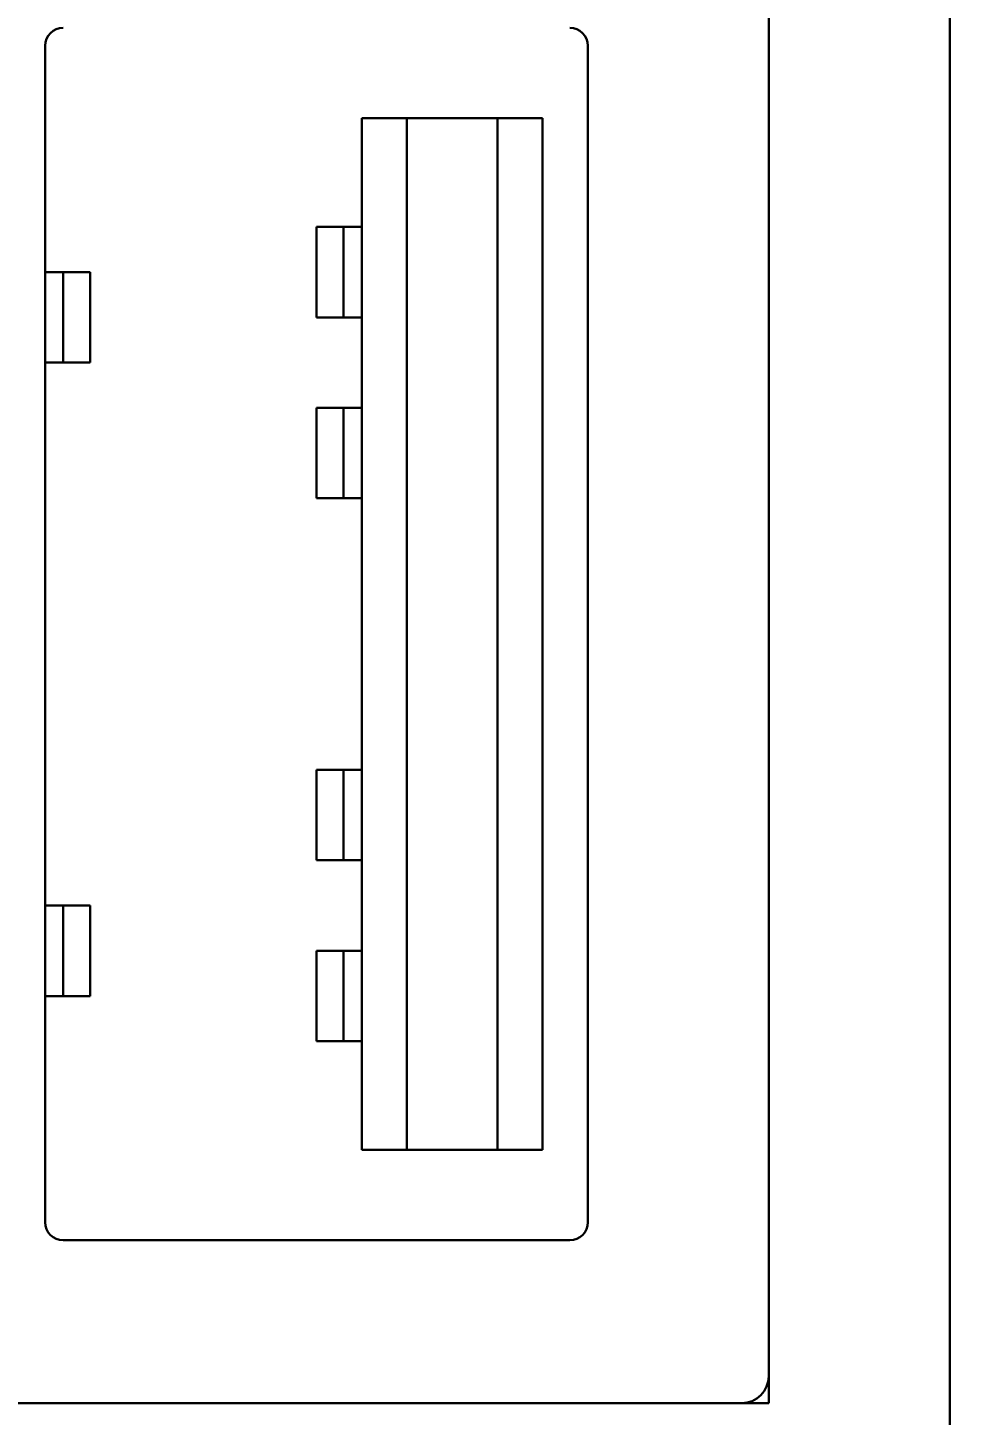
# Model space of a CAD drawing. Header units: millimetres. Extents: x -105 to 105, y -148 to 148.
# Drawn here: x 33.43 to 43.72, y 89.7 to 105.04 of the extents above; entities that cross this region are included whole.
import ezdxf

# ---------------------------------------------------------------- set-up
doc = ezdxf.new("R2010")
doc.units = ezdxf.units.MM
doc.header["$PDSIZE"] = -5
doc.linetypes.add('点画线', pattern=[18, 12, -2, 2, -2])
doc.layers.get('0').update_dxf_attribs({"lineweight": 18})
doc.styles.get("Standard").update_dxf_attribs({"font": 'txt.shx', "height": 3})
doc.dimstyles.get("Standard").update_dxf_attribs({"dimtxt": 0.18, "dimasz": 0.18, "dimexe": 0.18, "dimexo": 0.0625, "dimgap": 0.09, "dimtad": 0, "dimtih": 1, "dimtoh": 1, "dimdec": 4, "dimzin": 0, "dimdsep": 46, "dimtxsty": 'Standard', "dimcen": 0.09, "dimdle": 0.36, "dimadec": 0, "dimazin": 0, "dimtfac": 1, "dimtdec": 4, "dimtofl": 0, "dimtmove": 0, "dimatfit": 3, "dimfxl": 1, "dimtolj": 1, "dimarcsym": 0})

# ---------------------------------------------------------------- blocks, each defined once
blk = doc.blocks.new('*D9')
at = {"color": 0, "lineweight": -2, "transparency": 16777216}
for p, q in [((36.243, 113.838), (53.435, 113.838)), ((52.185, 111.338), (52.185, 87.338)), ((36.243, 84.838), (53.435, 84.838))]:
    blk.add_line(p, q, dxfattribs=at)
at = {"color": 0, "linetype": '点画线', "transparency": 16777216}
for points in [[(51.769, 111.338), (52.602, 111.338), (52.185, 113.838)], [(51.769, 87.338), (52.602, 87.338), (52.185, 84.838)]]:
    blk.add_solid(points, dxfattribs=at)
at = {"layer": 'Defpoints', "color": 0, "linetype": '点画线', "transparency": 16777216}
for p in [(35.618, 113.838), (35.618, 84.838), (52.185, 84.838)]:
    blk.add_point(p, dxfattribs=at)
at = {"color": 0, "linetype": '点画线', "transparency": 16777216, "insert": (50.06, 99.338), "char_height": 3, "attachment_point": 5, "rotation": 90}
blk.add_mtext('\\A1;29', dxfattribs=at)

msp = doc.modelspace()

# ---------------------------------------------------------------- linework, layer by layer
at = {"color": 7, "lineweight": 30}
msp.add_line((43.618, 83.838), (43.618, 114.838), dxfattribs=at)
at = {"color": 7, "lineweight": 30, "ltscale": 0.425}
msp.add_line((41.618, 89.838), (41.618, 106.838), dxfattribs=at)
at = {"color": 7, "lineweight": 30, "ltscale": 0.405}
msp.add_line((41.618, 90.138), (41.618, 106.338), dxfattribs=at)
at = {"color": 7, "lineweight": 30, "ltscale": 0.325}
for p, q in [((33.618, 91.838), (33.618, 104.838)), ((39.618, 104.838), (39.618, 91.838))]:
    msp.add_line(p, q, dxfattribs=at)
at = {"color": 7, "lineweight": 30, "ltscale": 0.0125}
for p, q in [((37.118, 104.038), (37.618, 104.038)), ((38.618, 104.038), (39.118, 104.038)), ((37.618, 92.638), (37.118, 92.638)), ((39.118, 92.638), (38.618, 92.638))]:
    msp.add_line(p, q, dxfattribs=at)
at = {"color": 7, "lineweight": 30, "ltscale": 0.285001}
for p, q in [((37.118, 92.638), (37.118, 104.038)), ((37.618, 92.638), (37.618, 104.038)), ((38.618, 104.038), (38.618, 92.638)), ((39.118, 104.038), (39.118, 92.638))]:
    msp.add_line(p, q, dxfattribs=at)
at = {"color": 7, "lineweight": 30, "ltscale": 0.025}
for p, q in [((37.618, 104.038), (38.618, 104.038)), ((36.618, 102.838), (36.618, 101.838)), ((36.918, 102.838), (36.918, 101.838)), ((33.818, 101.338), (33.818, 102.338)), ((34.118, 101.338), (34.118, 102.338)), ((36.618, 100.838), (36.618, 99.838)), ((36.918, 100.838), (36.918, 99.838)), ((36.618, 95.838), (36.618, 96.838)), ((36.918, 95.838), (36.918, 96.838)), ((33.818, 95.338), (33.818, 94.338)), ((34.118, 95.338), (34.118, 94.338)), ((36.618, 93.838), (36.618, 94.838)), ((36.918, 93.838), (36.918, 94.838)), ((38.618, 92.638), (37.618, 92.638))]:
    msp.add_line(p, q, dxfattribs=at)
at = {"color": 7, "lineweight": 30, "ltscale": 0.0075}
for p, q in [((36.618, 102.838), (36.918, 102.838)), ((33.818, 102.338), (34.118, 102.338)), ((36.918, 101.838), (36.618, 101.838)), ((34.118, 101.338), (33.818, 101.338)), ((36.618, 100.838), (36.918, 100.838)), ((36.918, 99.838), (36.618, 99.838)), ((36.918, 96.838), (36.618, 96.838)), ((36.618, 95.838), (36.918, 95.838)), ((34.118, 95.338), (33.818, 95.338)), ((36.918, 94.838), (36.618, 94.838)), ((33.818, 94.338), (34.118, 94.338)), ((36.618, 93.838), (36.918, 93.838))]:
    msp.add_line(p, q, dxfattribs=at)
at = {"color": 7, "lineweight": 30, "ltscale": 0.005}
for p, q in [((37.118, 102.838), (36.918, 102.838)), ((33.618, 102.338), (33.818, 102.338)), ((37.118, 101.838), (36.918, 101.838)), ((33.618, 101.338), (33.818, 101.338)), ((37.118, 100.838), (36.918, 100.838)), ((37.118, 99.838), (36.918, 99.838)), ((37.118, 96.838), (36.918, 96.838)), ((37.118, 95.838), (36.918, 95.838)), ((33.618, 95.338), (33.818, 95.338)), ((37.118, 94.838), (36.918, 94.838)), ((33.618, 94.338), (33.818, 94.338)), ((37.118, 93.838), (36.918, 93.838))]:
    msp.add_line(p, q, dxfattribs=at)
at = {"color": 7, "lineweight": 30, "ltscale": 0.14}
msp.add_line((39.418, 91.638), (33.818, 91.638), dxfattribs=at)
at = {"color": 7, "lineweight": 30, "ltscale": 0.375}
msp.add_line((26.618, 89.838), (41.618, 89.838), dxfattribs=at)
at = {"color": 7, "lineweight": 30, "ltscale": 0.36}
msp.add_line((26.918, 89.838), (41.318, 89.838), dxfattribs=at)
at = {"color": 7, "lineweight": 30}
for centre, radius, start, end in [((33.818, 104.838), 0.2, 90, 180), ((39.418, 104.838), 0.2, 0, 90), ((33.818, 91.838), 0.2, 180, 270), ((39.418, 91.838), 0.2, 270, 0), ((41.318, 90.138), 0.3, 270, 0)]:
    msp.add_arc(centre, radius, start, end, dxfattribs=at)

# ---------------------------------------------------------------- dimensions: what is measured, and where the dimension line sits
at = {"linetype": '点画线'}
dim = msp.add_linear_dim(base=(52.185, 84.838), p1=(35.618, 113.838), p2=(35.618, 84.838), angle=90, dimstyle='Standard', override={"dimtxt": 2.5, "dimasz": 2.5, "dimexe": 1.25, "dimexo": 0.625, "dimgap": 0.625, "dimtad": 1, "dimtih": 0, "dimtoh": 0, "dimdec": 2, "dimzin": 8, "dimdsep": 44, "dimdle": 5, "dimtdec": 2, "dimtofl": 1, "dimatfit": 0, "dimarcsym": 1}, dxfattribs=at)
dim.commit()
dim.dimension.update_dxf_attribs({"geometry": '*D9', "text_midpoint": (50.06, 99.338)})

doc.saveas('drawing.dxf')
